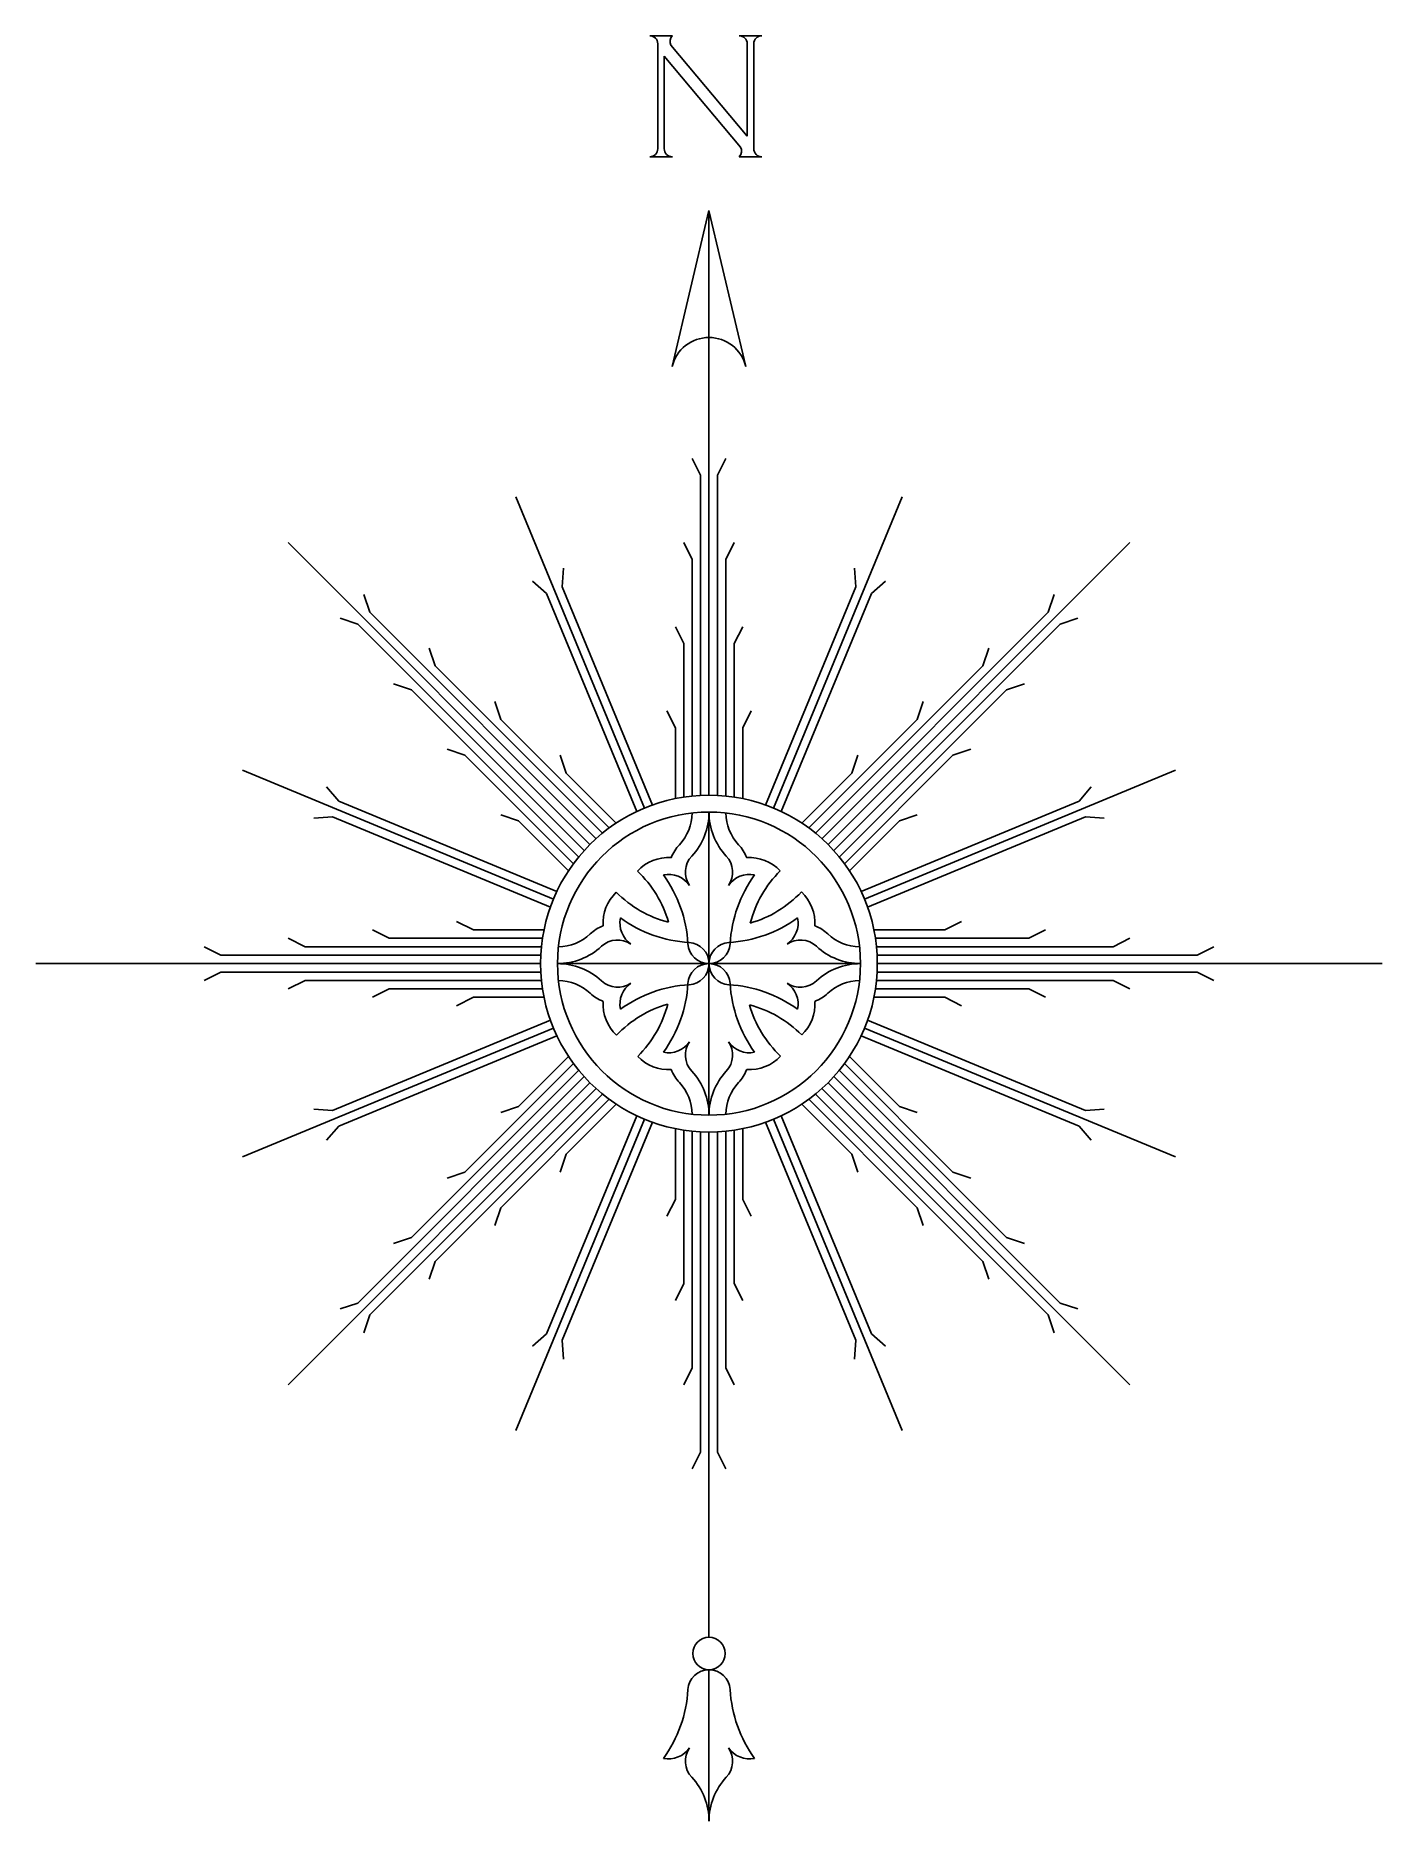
# Model space of a CAD drawing. Header units: millimetres. Extents: x 1174.71 to 1177.22, y -1293.67 to -1290.34.
import ezdxf

# ---------------------------------------------------------------- set-up
doc = ezdxf.new("R2010")
doc.units = ezdxf.units.MM
doc.header["$LTSCALE"] = 10
doc.layers.add('Símbolos_Gráficos', color=1, linetype='Continuous')

msp = doc.modelspace()

# ---------------------------------------------------------------- linework, layer by layer
at = {"layer": 'Símbolos_Gráficos', "color": 2}
for p, q in [((1175.8947, -1290.3446), (1175.8526, -1290.3446)), ((1175.8526, -1290.3446), (1175.8526, -1290.3446)), ((1175.8947, -1290.3446), (1175.8947, -1290.3446)), ((1176.0614, -1290.3446), (1176.0193, -1290.3446)), ((1176.0193, -1290.3446), (1176.0193, -1290.3446)), ((1176.0614, -1290.3446), (1176.0614, -1290.3446)), ((1175.8677, -1290.3596), (1175.8677, -1290.555)), ((1176.0343, -1290.5319), (1175.8921, -1290.3624)), ((1176.0343, -1290.3596), (1176.0343, -1290.5319)), ((1176.0464, -1290.555), (1176.0464, -1290.3596)), ((1175.8797, -1290.555), (1175.8797, -1290.3826)), ((1175.8797, -1290.3826), (1176.0217, -1290.5519)), ((1175.8526, -1290.57), (1175.8526, -1290.57)), ((1175.8526, -1290.57), (1175.8947, -1290.57)), ((1175.8947, -1290.57), (1175.8947, -1290.57)), ((1176.0193, -1290.57), (1176.0193, -1290.57)), ((1176.0193, -1290.57), (1176.0614, -1290.57)), ((1176.0614, -1290.57), (1176.0614, -1290.57))]:
    msp.add_line(p, q, dxfattribs=at)
at = {"layer": 'Símbolos_Gráficos', "color": 1}
for p, q in [((1175.963, -1290.6702), (1175.8945, -1290.9609)), ((1175.963, -1291.7591), (1175.963, -1290.6702)), ((1176.0315, -1290.9609), (1175.963, -1290.6702)), ((1175.9473, -1291.1631), (1175.9317, -1291.1318)), ((1175.9787, -1291.1631), (1175.9944, -1291.1318)), ((1175.9473, -1291.7595), (1175.9473, -1291.1631)), ((1175.9787, -1291.7595), (1175.9787, -1291.1631)), ((1175.843, -1291.783), (1175.6029, -1291.2034)), ((1176.0831, -1291.783), (1176.3231, -1291.2034)), ((1175.7412, -1291.851), (1175.1788, -1291.2886)), ((1175.9317, -1291.32), (1175.916, -1291.2886)), ((1175.9944, -1291.32), (1176.0101, -1291.2886)), ((1176.1848, -1291.851), (1176.7472, -1291.2886)), ((1175.6894, -1291.3713), (1175.6919, -1291.3363)), ((1175.9317, -1291.7607), (1175.9317, -1291.32)), ((1175.9944, -1291.7607), (1175.9944, -1291.32)), ((1176.2366, -1291.3713), (1176.2341, -1291.3363)), ((1175.6604, -1291.3833), (1175.6339, -1291.3603)), ((1175.8576, -1291.7774), (1175.6894, -1291.3713)), ((1176.0684, -1291.7774), (1176.2366, -1291.3713)), ((1176.2656, -1291.3833), (1176.2921, -1291.3603)), ((1175.3309, -1291.4185), (1175.3198, -1291.3852)), ((1175.8286, -1291.7894), (1175.6604, -1291.3833)), ((1176.0974, -1291.7894), (1176.2656, -1291.3833)), ((1176.5952, -1291.4185), (1176.6063, -1291.3852)), ((1175.3087, -1291.4407), (1175.2754, -1291.4296)), ((1175.7304, -1291.8624), (1175.3087, -1291.4407)), ((1175.7526, -1291.8402), (1175.3309, -1291.4185)), ((1176.1735, -1291.8402), (1176.5952, -1291.4185)), ((1176.1956, -1291.8624), (1176.6174, -1291.4407)), ((1176.6174, -1291.4407), (1176.6506, -1291.4296)), ((1175.916, -1291.4768), (1175.9003, -1291.4454)), ((1175.916, -1291.7627), (1175.916, -1291.4768)), ((1176.0101, -1291.4768), (1176.0258, -1291.4454)), ((1176.0101, -1291.7627), (1176.0101, -1291.4768)), ((1175.4529, -1291.5183), (1175.4418, -1291.485)), ((1176.4732, -1291.5183), (1176.4843, -1291.485)), ((1175.7645, -1291.8299), (1175.4529, -1291.5183)), ((1176.1615, -1291.8299), (1176.4732, -1291.5183)), ((1175.4085, -1291.5626), (1175.3752, -1291.5516)), ((1175.7202, -1291.8743), (1175.4085, -1291.5626)), ((1176.2059, -1291.8743), (1176.5175, -1291.5626)), ((1176.5175, -1291.5626), (1176.5508, -1291.5516)), ((1175.5749, -1291.6181), (1175.5638, -1291.5848)), ((1175.9003, -1291.6336), (1175.8846, -1291.6023)), ((1176.0258, -1291.6336), (1176.0414, -1291.6023)), ((1176.3512, -1291.6181), (1176.3623, -1291.5848)), ((1175.777, -1291.8202), (1175.5749, -1291.6181)), ((1175.9003, -1291.7655), (1175.9003, -1291.6336)), ((1176.0258, -1291.7655), (1176.0258, -1291.6336)), ((1176.1491, -1291.8202), (1176.3512, -1291.6181)), ((1175.5083, -1291.6846), (1175.4751, -1291.6736)), ((1176.4177, -1291.6846), (1176.451, -1291.6736)), ((1175.7105, -1291.8868), (1175.5083, -1291.6846)), ((1175.6969, -1291.7179), (1175.6858, -1291.6846)), ((1176.2156, -1291.8868), (1176.4177, -1291.6846)), ((1176.2292, -1291.7179), (1176.2403, -1291.6846)), ((1175.6732, -1291.9528), (1175.0936, -1291.7127)), ((1175.2735, -1291.7702), (1175.2505, -1291.7437)), ((1175.7901, -1291.8111), (1175.6969, -1291.7179)), ((1176.136, -1291.8111), (1176.2292, -1291.7179)), ((1176.2528, -1291.9528), (1176.8324, -1291.7127)), ((1176.6526, -1291.7702), (1176.6755, -1291.7437)), ((1175.6796, -1291.9384), (1175.2735, -1291.7702)), ((1176.2465, -1291.9384), (1176.6526, -1291.7702)), ((1175.2615, -1291.7992), (1175.2265, -1291.8017)), ((1175.6676, -1291.9674), (1175.2615, -1291.7992)), ((1175.6081, -1291.8066), (1175.5749, -1291.7955)), ((1175.7013, -1291.8998), (1175.6081, -1291.8066)), ((1175.963, -1292.0728), (1175.963, -1291.7905)), ((1175.963, -1292.0728), (1175.963, -1291.7905)), ((1176.2247, -1291.8998), (1176.3179, -1291.8066)), ((1176.2585, -1291.9674), (1176.6646, -1291.7992)), ((1176.3179, -1291.8066), (1176.3512, -1291.7955)), ((1176.6646, -1291.7992), (1176.6995, -1291.8017)), ((1175.5239, -1292.0101), (1175.4925, -1291.9944)), ((1176.4022, -1292.0101), (1176.4335, -1291.9944)), ((1175.0534, -1292.0571), (1175.022, -1292.0414)), ((1175.2102, -1292.0414), (1175.1788, -1292.0257)), ((1175.6509, -1292.0414), (1175.2102, -1292.0414)), ((1175.367, -1292.0257), (1175.3357, -1292.0101)), ((1175.6529, -1292.0257), (1175.367, -1292.0257)), ((1175.6557, -1292.0101), (1175.5239, -1292.0101)), ((1176.2704, -1292.0101), (1176.4022, -1292.0101)), ((1176.2732, -1292.0257), (1176.559, -1292.0257)), ((1176.2751, -1292.0414), (1176.7159, -1292.0414)), ((1176.559, -1292.0257), (1176.5904, -1292.0101)), ((1176.7159, -1292.0414), (1176.7472, -1292.0257)), ((1176.8727, -1292.0571), (1176.9041, -1292.0414)), ((1175.6493, -1292.0728), (1174.7083, -1292.0728)), ((1175.6497, -1292.0571), (1175.0534, -1292.0571)), ((1175.963, -1292.0728), (1175.6807, -1292.0728)), ((1175.963, -1292.0728), (1175.6807, -1292.0728)), ((1175.963, -1292.0728), (1175.963, -1292.3551)), ((1175.963, -1292.0728), (1176.2453, -1292.0728)), ((1175.963, -1292.0728), (1175.963, -1292.3551)), ((1175.963, -1292.0728), (1176.2453, -1292.0728)), ((1176.2763, -1292.0571), (1176.8727, -1292.0571)), ((1176.2767, -1292.0728), (1177.2177, -1292.0728)), ((1175.0534, -1292.0885), (1175.022, -1292.1042)), ((1175.6497, -1292.0885), (1175.0534, -1292.0885)), ((1175.2102, -1292.1042), (1175.1788, -1292.1199)), ((1175.6509, -1292.1042), (1175.2102, -1292.1042)), ((1176.2751, -1292.1042), (1176.7159, -1292.1042)), ((1176.2763, -1292.0885), (1176.8727, -1292.0885)), ((1176.7159, -1292.1042), (1176.7472, -1292.1199)), ((1176.8727, -1292.0885), (1176.9041, -1292.1042)), ((1175.367, -1292.1199), (1175.3357, -1292.1355)), ((1175.6529, -1292.1199), (1175.367, -1292.1199)), ((1175.5239, -1292.1355), (1175.4925, -1292.1512)), ((1175.6557, -1292.1355), (1175.5239, -1292.1355)), ((1176.2704, -1292.1355), (1176.4022, -1292.1355)), ((1176.2732, -1292.1199), (1176.559, -1292.1199)), ((1176.4022, -1292.1355), (1176.4335, -1292.1512)), ((1176.559, -1292.1199), (1176.5904, -1292.1355)), ((1175.6732, -1292.1928), (1175.0936, -1292.4329)), ((1175.6676, -1292.1782), (1175.2615, -1292.3464)), ((1175.6796, -1292.2072), (1175.2735, -1292.3754)), ((1176.2465, -1292.2072), (1176.6526, -1292.3754)), ((1176.2528, -1292.1928), (1176.8324, -1292.4329)), ((1176.2585, -1292.1782), (1176.6646, -1292.3464)), ((1175.7202, -1292.2713), (1175.4085, -1292.583)), ((1175.7105, -1292.2588), (1175.5083, -1292.461)), ((1175.7013, -1292.2458), (1175.6081, -1292.339)), ((1176.2059, -1292.2713), (1176.5175, -1292.583)), ((1176.2156, -1292.2588), (1176.4177, -1292.461)), ((1176.2247, -1292.2458), (1176.3179, -1292.339)), ((1175.7412, -1292.2946), (1175.1788, -1292.857)), ((1175.7304, -1292.2832), (1175.3087, -1292.7049)), ((1175.7526, -1292.3054), (1175.3309, -1292.7271)), ((1176.1735, -1292.3054), (1176.5952, -1292.7271)), ((1176.1848, -1292.2946), (1176.7472, -1292.857)), ((1176.1956, -1292.2832), (1176.6174, -1292.7049)), ((1175.7645, -1292.3157), (1175.4529, -1292.6273)), ((1175.777, -1292.3254), (1175.5749, -1292.5275)), ((1175.6081, -1292.339), (1175.5749, -1292.3501)), ((1175.7901, -1292.3345), (1175.6969, -1292.4277)), ((1176.136, -1292.3345), (1176.2292, -1292.4277)), ((1176.1491, -1292.3254), (1176.3512, -1292.5275)), ((1176.1615, -1292.3157), (1176.4732, -1292.6273)), ((1176.3179, -1292.339), (1176.3512, -1292.3501)), ((1175.2615, -1292.3464), (1175.2265, -1292.3439)), ((1175.2735, -1292.3754), (1175.2505, -1292.4019)), ((1175.843, -1292.3626), (1175.6029, -1292.9422)), ((1175.8286, -1292.3562), (1175.6604, -1292.7623)), ((1175.8576, -1292.3682), (1175.6894, -1292.7743)), ((1176.0684, -1292.3682), (1176.2366, -1292.7743)), ((1176.0831, -1292.3626), (1176.3231, -1292.9422)), ((1176.0974, -1292.3562), (1176.2656, -1292.7623)), ((1176.6526, -1292.3754), (1176.6755, -1292.4019)), ((1176.6646, -1292.3464), (1176.6995, -1292.3439)), ((1175.9003, -1292.3801), (1175.9003, -1292.512)), ((1175.916, -1292.3829), (1175.916, -1292.6688)), ((1175.9317, -1292.3849), (1175.9317, -1292.8256)), ((1175.9473, -1292.3861), (1175.9473, -1292.9825)), ((1175.963, -1292.3865), (1175.963, -1293.3275)), ((1175.9787, -1292.3861), (1175.9787, -1292.9825)), ((1175.9944, -1292.3849), (1175.9944, -1292.8256)), ((1176.0101, -1292.3829), (1176.0101, -1292.6688)), ((1176.0258, -1292.3801), (1176.0258, -1292.512)), ((1175.6969, -1292.4277), (1175.6858, -1292.461)), ((1176.2292, -1292.4277), (1176.2403, -1292.461)), ((1175.5083, -1292.461), (1175.4751, -1292.4721)), ((1176.4177, -1292.461), (1176.451, -1292.4721)), ((1175.5749, -1292.5275), (1175.5638, -1292.5608)), ((1175.9003, -1292.512), (1175.8846, -1292.5433)), ((1176.0258, -1292.512), (1176.0414, -1292.5433)), ((1176.3512, -1292.5275), (1176.3623, -1292.5608)), ((1175.4085, -1292.583), (1175.3752, -1292.594)), ((1176.5175, -1292.583), (1176.5508, -1292.594)), ((1175.4529, -1292.6273), (1175.4418, -1292.6606)), ((1176.4732, -1292.6273), (1176.4843, -1292.6606)), ((1175.916, -1292.6688), (1175.9003, -1292.7002)), ((1176.0101, -1292.6688), (1176.0258, -1292.7002)), ((1175.3087, -1292.7049), (1175.2754, -1292.716)), ((1176.6174, -1292.7049), (1176.6506, -1292.716)), ((1175.3309, -1292.7271), (1175.3198, -1292.7604)), ((1176.5952, -1292.7271), (1176.6063, -1292.7604)), ((1175.6604, -1292.7623), (1175.6339, -1292.7853)), ((1175.6894, -1292.7743), (1175.6919, -1292.8093)), ((1176.2366, -1292.7743), (1176.2341, -1292.8093)), ((1176.2656, -1292.7623), (1176.2921, -1292.7853)), ((1175.9317, -1292.8256), (1175.916, -1292.857)), ((1175.9944, -1292.8256), (1176.0101, -1292.857)), ((1175.9473, -1292.9825), (1175.9317, -1293.0138)), ((1175.9787, -1292.9825), (1175.9944, -1293.0138)), ((1175.963, -1293.3879), (1175.963, -1293.6702)), ((1175.963, -1293.3879), (1175.963, -1293.6702))]:
    msp.add_line(p, q, dxfattribs=at)
for centre, radius in [((1175.963, -1292.0728), 0.3137), ((1175.963, -1292.0728), 0.2823), ((1175.963, -1293.3577), 0.0302)]:
    msp.add_circle(centre, radius, dxfattribs=at)
at = {"layer": 'Símbolos_Gráficos', "color": 2}
for centre, start, end in [((1175.8526, -1290.3596), 359.9996, 89.9992), ((1175.9053, -1290.3552), 135.0002, 208.4417), ((1176.0193, -1290.3596), 359.9996, 89.9992), ((1176.0614, -1290.3596), 90.0008, 180.0004), ((1175.8526, -1290.555), 269.9981, 0.0007), ((1175.8947, -1290.555), 179.9993, 269.9995), ((1176.0087, -1290.5594), 314.9835, 29.9031), ((1176.0614, -1290.555), 179.9996, 269.9992)]:
    msp.add_arc(centre, 0.015, start, end, dxfattribs=at)
at = {"layer": 'Símbolos_Gráficos', "color": 1}
for centre, radius, start, end in [((1175.963, -1290.977), 0.0704, 13.2623, 166.7377), ((1175.8446, -1291.7914), 0.0871, 316.5704, 359.4385), ((1175.8424, -1291.7905), 0.1207, 317.1317, 0), ((1176.0837, -1291.7905), 0.1207, 180, 222.8683), ((1176.0815, -1291.7914), 0.0871, 180.5614, 223.4297), ((1175.8875, -1291.9543), 0.079, 86.2434, 137.1727), ((1175.963, -1291.9025), 0.0753, 137.1324, 159.0098), ((1175.963, -1291.9025), 0.044, 137.1318, 214.4602), ((1175.963, -1291.9025), 0.044, 325.5398, 42.8682), ((1175.963, -1291.9025), 0.0753, 20.9903, 42.8676), ((1176.0385, -1291.9543), 0.079, 43.4575, 93.7567), ((1175.6873, -1292.0523), 0.208, 15.7538, 46.8159), ((1175.8875, -1291.9543), 0.0476, 34.46, 101.5491), ((1175.6824, -1292.0496), 0.2417, 3.3156, 35.9642), ((1176.0385, -1291.9543), 0.0476, 78.4509, 145.54), ((1176.2437, -1292.0496), 0.2417, 144.0358, 176.6844), ((1176.2437, -1292.0496), 0.2103, 134.654, 165.5687), ((1175.8446, -1291.9973), 0.079, 133.4575, 183.7567), ((1175.9398, -1291.7921), 0.2103, 224.654, 255.5687), ((1175.9835, -1291.797), 0.208, 285.7538, 316.8159), ((1176.0815, -1291.9973), 0.079, 356.2434, 47.1727), ((1175.7927, -1292.0728), 0.0753, 110.9903, 132.8676), ((1175.8446, -1291.9973), 0.0476, 168.4509, 235.54), ((1175.9398, -1291.7921), 0.2417, 234.0358, 266.6844), ((1175.9862, -1291.7921), 0.2417, 273.3156, 305.9642), ((1176.0815, -1291.9973), 0.0476, 304.46, 11.5491), ((1176.1333, -1292.0728), 0.0753, 47.1324, 69.0098), ((1175.6807, -1291.9521), 0.1207, 270, 312.8683), ((1175.6816, -1291.9543), 0.0871, 270.5614, 313.4297), ((1175.7927, -1292.0728), 0.044, 55.5398, 132.8682), ((1175.963, -1292.0333), 0.0395, 183.3155, 269.9999), ((1175.9236, -1292.0728), 0.0395, 0.0001, 86.6845), ((1176.0025, -1292.0728), 0.0395, 93.3155, 179.9999), ((1175.963, -1292.0333), 0.0395, 270.0001, 356.6845), ((1176.1333, -1292.0728), 0.044, 47.1318, 124.4602), ((1176.2453, -1291.9521), 0.1207, 227.1317, 270), ((1176.2444, -1291.9543), 0.0871, 226.5704, 269.4385), ((1175.6807, -1292.1935), 0.1207, 47.1317, 90), ((1175.963, -1292.1123), 0.0395, 90.0001, 176.6845), ((1175.9236, -1292.0728), 0.0395, 273.3155, 359.9999), ((1176.0025, -1292.0728), 0.0395, 180.0001, 266.6845), ((1175.963, -1292.1123), 0.0395, 3.3155, 89.9999), ((1176.2453, -1292.1935), 0.1207, 90, 132.8683), ((1175.6816, -1292.1913), 0.0871, 46.5704, 89.4385), ((1175.7927, -1292.0728), 0.044, 227.1318, 304.4602), ((1175.8446, -1292.1483), 0.0476, 124.46, 191.5491), ((1176.1333, -1292.0728), 0.044, 235.5398, 312.8682), ((1176.0815, -1292.1483), 0.0476, 348.4509, 55.54), ((1176.2444, -1292.1913), 0.0871, 90.5614, 133.4297), ((1175.7927, -1292.0728), 0.0753, 227.1324, 249.0098), ((1175.9398, -1292.3535), 0.2417, 93.3156, 125.9642), ((1175.6824, -1292.096), 0.2417, 324.0358, 356.6844), ((1175.9862, -1292.3535), 0.2417, 54.0358, 86.6844), ((1176.2437, -1292.096), 0.2417, 183.3156, 215.9642), ((1176.1333, -1292.0728), 0.0753, 290.9903, 312.8676), ((1175.8446, -1292.1483), 0.079, 176.2434, 227.1727), ((1175.9425, -1292.3486), 0.208, 105.7538, 136.8159), ((1175.6824, -1292.096), 0.2103, 314.654, 345.5687), ((1175.9862, -1292.3535), 0.2103, 44.654, 75.5687), ((1176.2388, -1292.0933), 0.208, 195.7538, 226.8159), ((1176.0815, -1292.1483), 0.079, 313.4575, 3.7567), ((1175.8875, -1292.1913), 0.0476, 258.4509, 325.54), ((1175.963, -1292.2431), 0.044, 145.5398, 222.8682), ((1175.963, -1292.2431), 0.044, 317.1318, 34.4602), ((1176.0385, -1292.1913), 0.0476, 214.46, 281.5491), ((1175.8875, -1292.1913), 0.079, 223.4575, 273.7567), ((1175.963, -1292.2431), 0.0753, 200.9903, 222.8676), ((1175.8424, -1292.3551), 0.1207, 360, 42.8683), ((1176.0837, -1292.3551), 0.1207, 137.1317, 180), ((1175.963, -1292.2431), 0.0753, 317.1324, 339.0098), ((1176.0385, -1292.1913), 0.079, 266.2434, 317.1727), ((1175.8446, -1292.3542), 0.0871, 0.5614, 43.4297), ((1176.0815, -1292.3542), 0.0871, 136.5704, 179.4385), ((1175.963, -1293.4273), 0.0395, 90, 176.6843), ((1175.963, -1293.4273), 0.0395, 3.3157, 90), ((1175.6824, -1293.4111), 0.2417, 324.036, 356.6846), ((1176.2437, -1293.4111), 0.2417, 183.3154, 215.964), ((1175.8875, -1293.5063), 0.0476, 258.4505, 325.5397), ((1175.963, -1293.5582), 0.044, 145.5399, 222.8683), ((1175.963, -1293.5582), 0.044, 317.1317, 34.4601), ((1176.0385, -1293.5063), 0.0476, 214.4603, 281.5495), ((1175.8424, -1293.6702), 0.1207, 360, 42.8684), ((1176.0837, -1293.6702), 0.1207, 137.1316, 180)]:
    msp.add_arc(centre, radius, start, end, dxfattribs=at)

doc.saveas('drawing.dxf')
